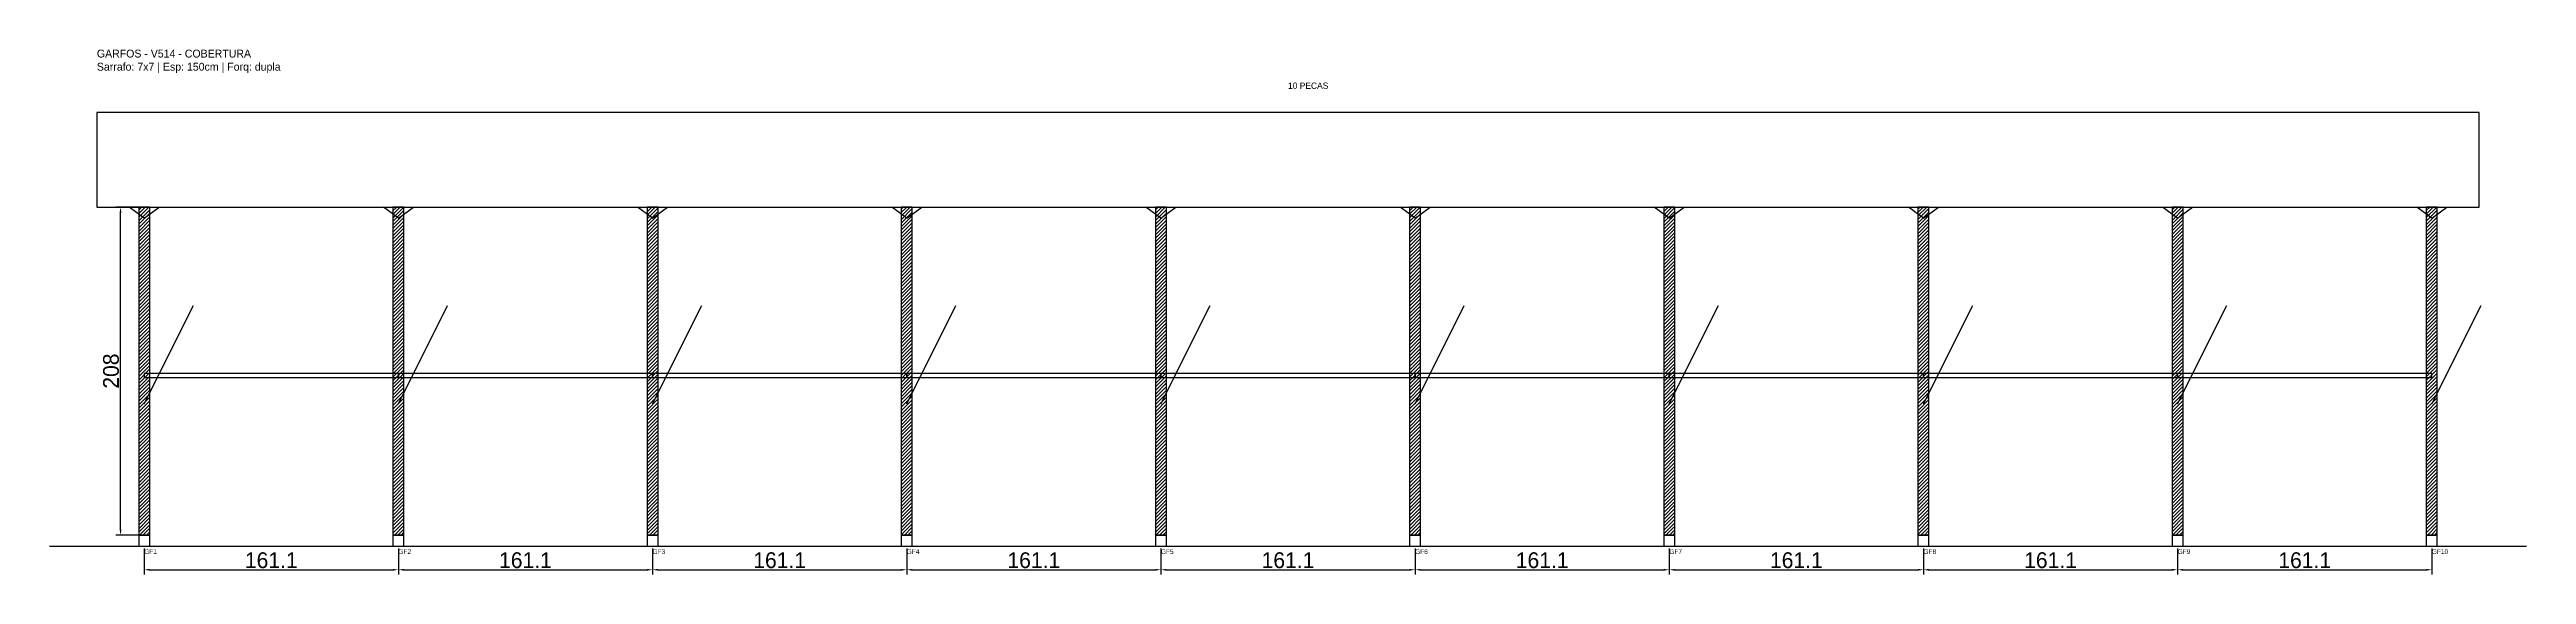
# Model space of a CAD drawing. Header units: metres. Extents: x -30 to 1540, y -25 to 308.
import ezdxf

# ---------------------------------------------------------------- set-up
doc = ezdxf.new("R2010")
doc.units = ezdxf.units.M
for name, color, linetype in [('BARRA_ANCORAGEM', 1, 'Continuous'), ('COTA', 241, 'Continuous'), ('GARFOS OK', 3, 'Continuous'), ('NOME DA VIGA', 6, 'Continuous'), ('SARR_7x7', 40, 'Continuous'), ('TIRAS REESCORAMENTO', 252, 'Continuous'), ('VIGAS', 3, 'Continuous')]:
    doc.layers.add(name, color=color, linetype=linetype)
doc.dimstyles.new('EZ DXF', dxfattribs={"dimtxt": 10, "dimasz": 3.5, "dimexe": 3, "dimexo": 1.5, "dimgap": 1, "dimtad": 1, "dimdec": 1, "dimdsep": 46, "dimcen": 2.5, "dimazin": 3, "dimtfac": 1, "dimtmove": 0, "dimatfit": 3})

msp = doc.modelspace()

# ---------------------------------------------------------------- hatches: boundary and pattern name
at = {"layer": 'COTA'}
h = msp.add_hatch(dxfattribs=at)
h.set_pattern_fill('ANSI31', scale=0.5)
h.paths.add_polyline_path([(26.5, 0), (33.5, 0), (33.5, 208), (26.5, 208)])
h = msp.add_hatch(dxfattribs=at)
h.set_pattern_fill('ANSI31', scale=0.5)
h.paths.add_polyline_path([(187.61, 0), (194.61, 0), (194.61, 208), (187.61, 208)])
h = msp.add_hatch(dxfattribs=at)
h.set_pattern_fill('ANSI31', scale=0.5)
h.paths.add_polyline_path([(348.72, 0), (355.72, 0), (355.72, 208), (348.72, 208)])
h = msp.add_hatch(dxfattribs=at)
h.set_pattern_fill('ANSI31', scale=0.5)
h.paths.add_polyline_path([(509.83, 0), (516.83, 0), (516.83, 208), (509.83, 208)])
h = msp.add_hatch(dxfattribs=at)
h.set_pattern_fill('ANSI31', scale=0.5)
h.paths.add_polyline_path([(670.94, 0), (677.94, 0), (677.94, 208), (670.94, 208)])
h = msp.add_hatch(dxfattribs=at)
h.set_pattern_fill('ANSI31', scale=0.5)
h.paths.add_polyline_path([(832.06, 0), (839.06, 0), (839.06, 208), (832.06, 208)])
h = msp.add_hatch(dxfattribs=at)
h.set_pattern_fill('ANSI31', scale=0.5)
h.paths.add_polyline_path([(993.17, 0), (1000.17, 0), (1000.17, 208), (993.17, 208)])
h = msp.add_hatch(dxfattribs=at)
h.set_pattern_fill('ANSI31', scale=0.5)
h.paths.add_polyline_path([(1154.28, 0), (1161.28, 0), (1161.28, 208), (1154.28, 208)])
h = msp.add_hatch(dxfattribs=at)
h.set_pattern_fill('ANSI31', scale=0.5)
h.paths.add_polyline_path([(1315.39, 0), (1322.39, 0), (1322.39, 208), (1315.39, 208)])
h = msp.add_hatch(dxfattribs=at)
h.set_pattern_fill('ANSI31', scale=0.5)
h.paths.add_polyline_path([(1476.5, 0), (1483.5, 0), (1483.5, 208), (1476.5, 208)])

# ---------------------------------------------------------------- linework, layer by layer
at = {"layer": 'BARRA_ANCORAGEM'}
for p, q in [((30, 83.2), (61.2, 145.6)), ((191.11, 83.2), (222.31, 145.6)), ((352.22, 83.2), (383.42, 145.6)), ((513.33, 83.2), (544.53, 145.6)), ((674.44, 83.2), (705.64, 145.6)), ((835.56, 83.2), (866.76, 145.6)), ((996.67, 83.2), (1027.87, 145.6)), ((1157.78, 83.2), (1188.98, 145.6)), ((1318.89, 83.2), (1350.09, 145.6)), ((1480, 83.2), (1511.2, 145.6))]:
    msp.add_line(p, q, dxfattribs=at)
at = {"layer": 'GARFOS OK'}
for p, q in [((30, 201), (20.5, 208)), ((20.5, 208), (39.5, 208)), ((30, 201), (39.5, 208)), ((191.11, 201), (181.61, 208)), ((181.61, 208), (200.61, 208)), ((191.11, 201), (200.61, 208)), ((352.22, 201), (342.72, 208)), ((342.72, 208), (361.72, 208)), ((352.22, 201), (361.72, 208)), ((513.33, 201), (503.83, 208)), ((503.83, 208), (522.83, 208)), ((513.33, 201), (522.83, 208)), ((674.44, 201), (664.94, 208)), ((664.94, 208), (683.94, 208)), ((674.44, 201), (683.94, 208)), ((835.56, 201), (826.06, 208)), ((826.06, 208), (845.06, 208)), ((835.56, 201), (845.06, 208)), ((996.67, 201), (987.17, 208)), ((987.17, 208), (1006.17, 208)), ((996.67, 201), (1006.17, 208)), ((1157.78, 201), (1148.28, 208)), ((1148.28, 208), (1167.28, 208)), ((1157.78, 201), (1167.28, 208)), ((1318.89, 201), (1309.39, 208)), ((1309.39, 208), (1328.39, 208)), ((1318.89, 201), (1328.39, 208)), ((1480, 201), (1470.5, 208)), ((1470.5, 208), (1489.5, 208)), ((1480, 201), (1489.5, 208))]:
    msp.add_line(p, q, dxfattribs=at)
at = {"layer": 'GARFOS OK', "linetype": 'CONTINUOUS'}
msp.add_line((-30, -7), (1540, -7), dxfattribs=at)
at = {"layer": 'GARFOS OK'}
for points in [[(26.5, 0), (33.5, 0), (33.5, 208), (26.5, 208), (26.5, 0)], [(187.61, 0), (194.61, 0), (194.61, 208), (187.61, 208), (187.61, 0)], [(348.72, 0), (355.72, 0), (355.72, 208), (348.72, 208), (348.72, 0)], [(509.83, 0), (516.83, 0), (516.83, 208), (509.83, 208), (509.83, 0)], [(670.94, 0), (677.94, 0), (677.94, 208), (670.94, 208), (670.94, 0)], [(832.06, 0), (839.06, 0), (839.06, 208), (832.06, 208), (832.06, 0)], [(993.17, 0), (1000.17, 0), (1000.17, 208), (993.17, 208), (993.17, 0)], [(1154.28, 0), (1161.28, 0), (1161.28, 208), (1154.28, 208), (1154.28, 0)], [(1315.39, 0), (1322.39, 0), (1322.39, 208), (1315.39, 208), (1315.39, 0)], [(1476.5, 0), (1483.5, 0), (1483.5, 208), (1476.5, 208), (1476.5, 0)]]:
    msp.add_lwpolyline(points, dxfattribs=at)
at = {"layer": 'SARR_7x7'}
for points in [[(26.5, -7), (33.5, -7), (33.5, 0), (26.5, 0), (26.5, -7)], [(187.61, -7), (194.61, -7), (194.61, 0), (187.61, 0), (187.61, -7)], [(348.72, -7), (355.72, -7), (355.72, 0), (348.72, 0), (348.72, -7)], [(509.83, -7), (516.83, -7), (516.83, 0), (509.83, 0), (509.83, -7)], [(670.94, -7), (677.94, -7), (677.94, 0), (670.94, 0), (670.94, -7)], [(832.06, -7), (839.06, -7), (839.06, 0), (832.06, 0), (832.06, -7)], [(993.17, -7), (1000.17, -7), (1000.17, 0), (993.17, 0), (993.17, -7)], [(1154.28, -7), (1161.28, -7), (1161.28, 0), (1154.28, 0), (1154.28, -7)], [(1315.39, -7), (1322.39, -7), (1322.39, 0), (1315.39, 0), (1315.39, -7)], [(1476.5, -7), (1483.5, -7), (1483.5, 0), (1476.5, 0), (1476.5, -7)]]:
    msp.add_lwpolyline(points, dxfattribs=at)
at = {"layer": 'TIRAS REESCORAMENTO'}
for points in [[(30, 100), (191.11, 100), (191.11, 102.5), (30, 102.5), (30, 100)], [(191.11, 100), (352.22, 100), (352.22, 102.5), (191.11, 102.5), (191.11, 100)], [(352.22, 100), (513.33, 100), (513.33, 102.5), (352.22, 102.5), (352.22, 100)], [(513.33, 100), (674.44, 100), (674.44, 102.5), (513.33, 102.5), (513.33, 100)], [(674.44, 100), (835.56, 100), (835.56, 102.5), (674.44, 102.5), (674.44, 100)], [(835.56, 100), (996.67, 100), (996.67, 102.5), (835.56, 102.5), (835.56, 100)], [(996.67, 100), (1157.78, 100), (1157.78, 102.5), (996.67, 102.5), (996.67, 100)], [(1157.78, 100), (1318.89, 100), (1318.89, 102.5), (1157.78, 102.5), (1157.78, 100)], [(1318.89, 100), (1480, 100), (1480, 102.5), (1318.89, 102.5), (1318.89, 100)]]:
    msp.add_lwpolyline(points, dxfattribs=at)
at = {"layer": 'VIGAS'}
msp.add_lwpolyline([(0, 208), (1510, 208), (1510, 268), (0, 268), (0, 208)], dxfattribs=at)

# ---------------------------------------------------------------- texts
at = {"layer": 'NOME DA VIGA'}
for s, height, p in [('10 PECAS', 4, (755, 283)), ('GF1', 3, (30, -12)), ('GF2', 3, (191.11, -12)), ('GF3', 3, (352.22, -12)), ('GF4', 3, (513.33, -12)), ('GF5', 3, (674.44, -12)), ('GF6', 3, (835.56, -12)), ('GF7', 3, (996.67, -12)), ('GF8', 3, (1157.78, -12)), ('GF9', 3, (1318.89, -12)), ('GF10', 3, (1480, -12))]:
    msp.add_text(s, height=height, dxfattribs=at).set_placement(p)
at = {"layer": 'NOME DA VIGA', "insert": (0, 293), "char_height": 5, "attachment_point": 7}
msp.add_mtext('GARFOS - V514 - COBERTURA\\PSarrafo: 7x7 | Esp: 150cm | Forq: dupla', dxfattribs=at)

# ---------------------------------------------------------------- dimensions: what is measured, and where the dimension line sits
at = {"layer": 'COTA'}
msp.add_linear_dim(base=(15, 0), p1=(30, 0), p2=(30, 208), angle=90, dimstyle='EZ DXF', dxfattribs=at).render()
for base, p1, p2 in [((30, -22), (30, -7), (191.11, -7)), ((191.11, -22), (191.11, -7), (352.22, -7)), ((352.22, -22), (352.22, -7), (513.33, -7)), ((513.33, -22), (513.33, -7), (674.44, -7)), ((674.44, -22), (674.44, -7), (835.56, -7)), ((835.56, -22), (835.56, -7), (996.67, -7)), ((996.67, -22), (996.67, -7), (1157.78, -7)), ((1157.78, -22), (1157.78, -7), (1318.89, -7)), ((1318.89, -22), (1318.89, -7), (1480, -7))]:
    msp.add_linear_dim(base=base, p1=p1, p2=p2, dimstyle='EZ DXF', dxfattribs=at).render()

doc.saveas('drawing.dxf')
